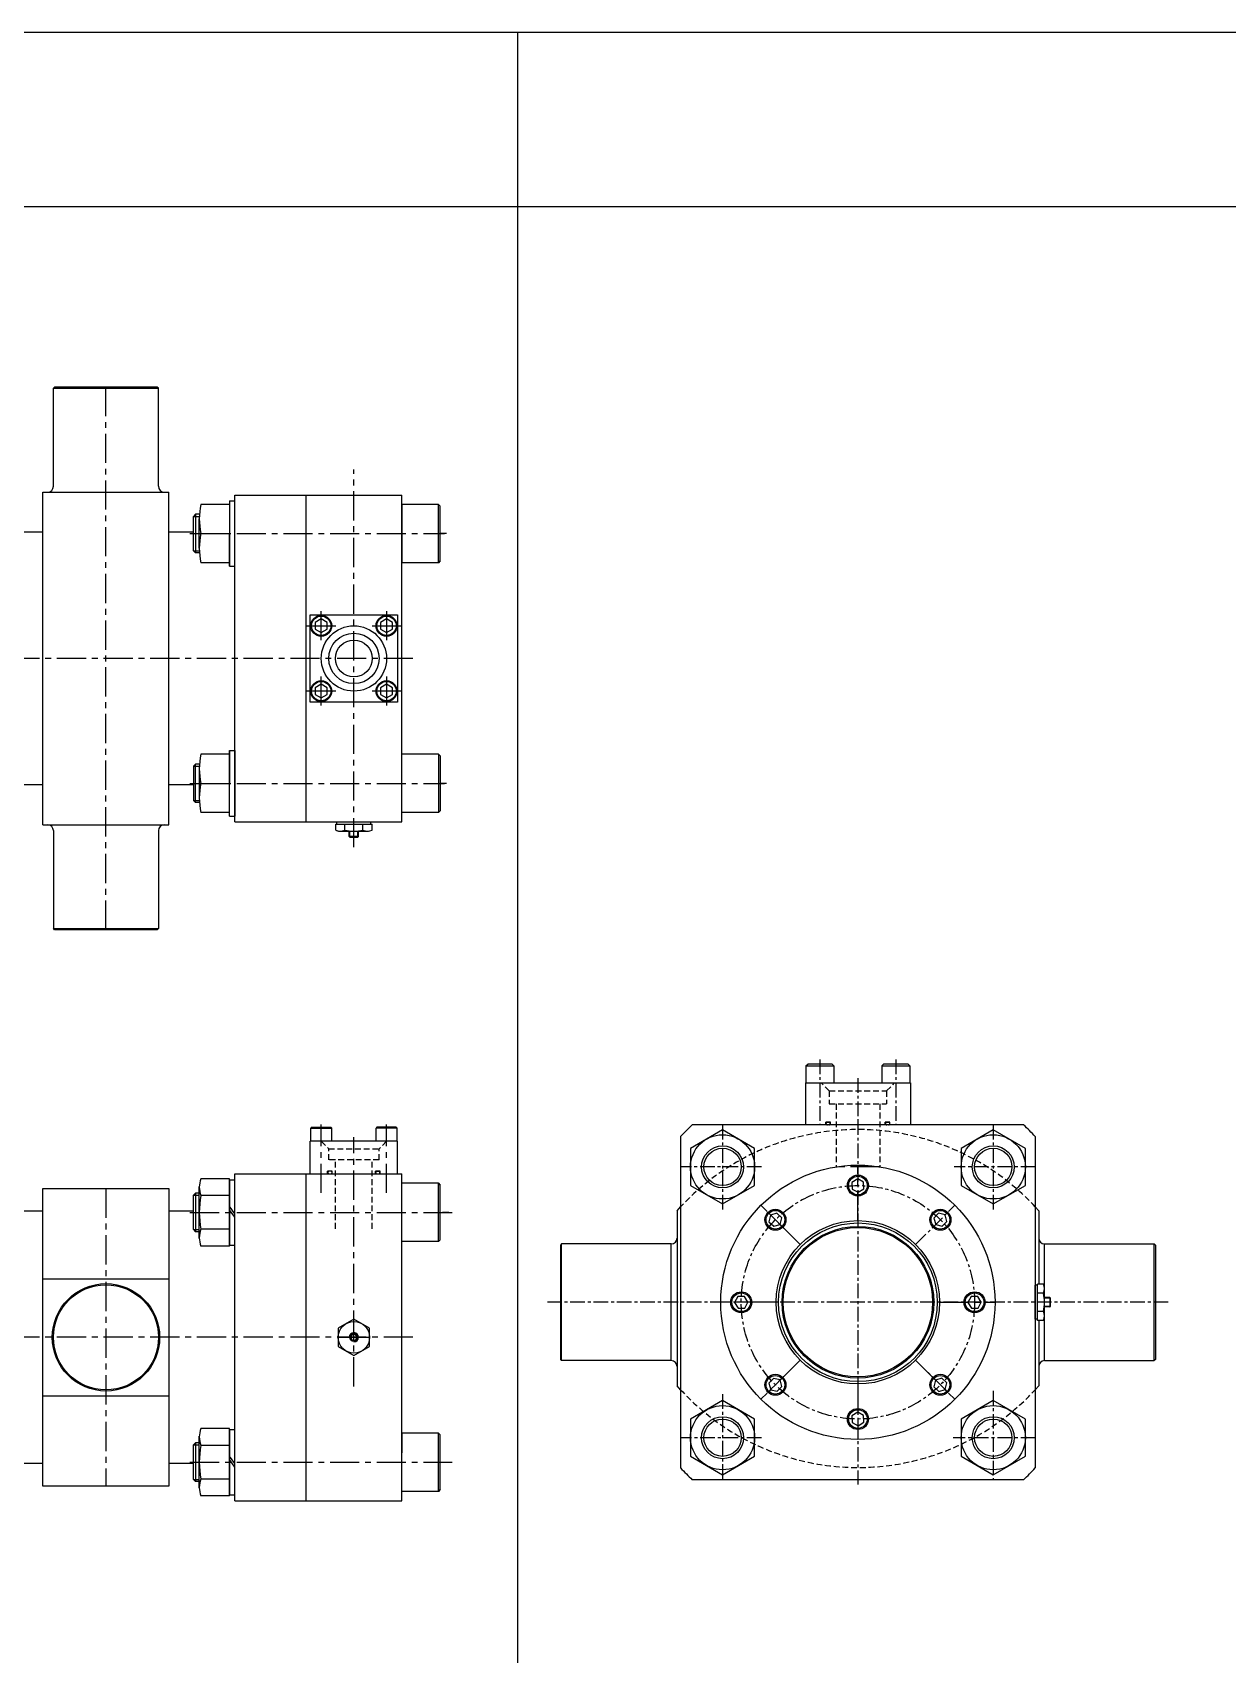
# Model space of a CAD drawing. Extents: x -819 to 9946, y 0 to 4813.
# Drawn here: x 3940 to 4964, y 1437 to 2827 of the extents above; entities that cross this region are included whole.
import ezdxf

# ---------------------------------------------------------------- set-up
doc = ezdxf.new("R2010")
doc.units = 0
doc.header["$LTSCALE"] = 10
doc.header["$MEASUREMENT"] = 0
for name, pattern in [('CENTER', [2, 1.25, -0.25, 0.25, -0.25]), ('CENTERX2', [4, 2.5, -0.5, 0.5, -0.5]), ('HIDDENX2', [0.75, 0.5, -0.25])]:
    doc.linetypes.add(name, pattern=pattern)
doc.layers.get('0').update_dxf_attribs({"linetype": 'CONTINUOUS'})
for name, color, linetype in [('BOM-UDEF', 3, 'CONTINUOUS'), ('CEN', 1, 'CENTERX2'), ('DIM', 2, 'CONTINUOUS'), ('HID', 2, 'HIDDENX2'), ('ML', 7, 'CONTINUOUS')]:
    doc.layers.add(name, color=color, linetype=linetype)

msp = doc.modelspace()

# ---------------------------------------------------------------- linework, layer by layer
for p, q in [((9946.14, 2826.778), (0, 2826.778)), ((4355.884, 0), (4355.884, 2826.778)), ((9946.14, 2677.278), (0, 2677.278))]:
    msp.add_line(p, q)
at = {"color": 7, "linetype": 'Continuous'}
for p, q in [((4199.772, 2143.41), (4199.772, 2148.428)), ((4199.772, 2148.428), (4206.111, 2148.428)), ((4200.772, 2148.428), (4200.772, 2150.428)), ((4200.772, 2150.428), (4229.949, 2150.428)), ((4202.948, 2142.428), (4227.774, 2142.428)), ((4206.111, 2148.428), (4230.949, 2148.428)), ((4207.567, 2143.41), (4207.567, 2148.428)), ((4211.361, 2142.683), (4211.361, 2142.685)), ((4211.361, 2137.928), (4211.361, 2142.428)), ((4219.361, 2137.928), (4219.361, 2142.428)), ((4223.155, 2143.41), (4223.155, 2148.428)), ((4229.949, 2148.428), (4229.949, 2150.428)), ((4230.949, 2143.41), (4230.949, 2148.428)), ((4211.361, 2137.928), (4211.861, 2137.428)), ((4219.361, 2137.928), (4211.361, 2137.928)), ((4211.861, 2137.428), (4218.861, 2137.428)), ((4219.361, 2137.928), (4218.861, 2137.428)), ((4799.342, 1724.217), (4799.342, 1753.394)), ((4801.342, 1753.394), (4799.342, 1753.394)), ((4806.359, 1754.394), (4801.342, 1754.394)), ((4801.342, 1729.556), (4801.342, 1754.394)), ((4807.342, 1726.393), (4807.342, 1751.219)), ((4806.359, 1746.6), (4801.342, 1746.6)), ((4811.842, 1742.806), (4807.342, 1742.806)), ((4811.842, 1742.806), (4812.342, 1742.306)), ((4811.842, 1742.806), (4811.842, 1734.806)), ((4812.342, 1735.306), (4812.342, 1742.306)), ((4801.342, 1724.217), (4799.342, 1724.217)), ((4806.359, 1731.011), (4801.342, 1731.011)), ((4801.342, 1723.217), (4801.342, 1729.556)), ((4807.087, 1734.806), (4807.085, 1734.806)), ((4811.842, 1734.806), (4807.342, 1734.806)), ((4811.842, 1734.806), (4812.342, 1735.306)), ((4806.359, 1723.217), (4801.342, 1723.217))]:
    msp.add_line(p, q, dxfattribs=at)
at = {"color": 1, "linetype": 'CENTER', "ltscale": 5}
msp.add_line((4201.861, 1708.794), (4228.861, 1708.794), dxfattribs=at)
at = {"color": 7, "linetype": 'Continuous'}
for points in [[(4201.861, 1701), (4215.361, 1693.206), (4228.861, 1701), (4228.861, 1716.588), (4215.361, 1724.383), (4201.861, 1716.588)], [(4213.917, 1711.294), (4212.474, 1708.794), (4213.917, 1706.294), (4216.804, 1706.294), (4218.247, 1708.794), (4216.804, 1711.294)]]:
    msp.add_lwpolyline(points, close=True, dxfattribs=at)
for radius in [13.5, 3.5]:
    msp.add_circle((4215.361, 1708.794), radius, dxfattribs=at)
for centre, radius, start, end in [((4202.948, 2148.05), 5.623, 235.615753, 270), ((4203.669, 2150.648), 8.22, 241.700645, 298.299355), ((4215.353, 2173.774), 31.347, 255.617183, 270.014071), ((4215.368, 2173.774), 31.347, 269.985929, 284.382817), ((4227.052, 2150.648), 8.22, 241.700645, 298.299355), ((4799.122, 1750.497), 8.22, 331.700645, 28.299355), ((4775.995, 1738.813), 31.347, 359.985929, 14.382817), ((4775.995, 1738.798), 31.347, 345.617183, 0.014071), ((4799.122, 1727.114), 8.22, 331.700645, 28.299355), ((4801.719, 1726.393), 5.623, 325.615753, 0)]:
    msp.add_arc(centre, radius, start, end, dxfattribs=at)
at = {"layer": 'BOM-UDEF', "color": 0}
for p, q in [((3948.861, 2432.928), (4056.861, 2432.928)), ((3948.861, 2147.928), (3948.861, 2432.928)), ((3952.861, 2432.928), (3952.861, 2432.928)), ((4056.861, 2147.928), (4056.861, 2432.928)), ((3948.861, 2147.928), (4056.861, 2147.928)), ((3952.861, 2147.928), (3952.861, 2147.928)), ((3948.861, 1836.294), (4056.861, 1836.294)), ((3948.861, 1581.294), (3948.861, 1836.294)), ((4056.861, 1836.294), (4056.861, 1581.294)), ((4492.342, 1817.265), (4495.342, 1820.564)), ((4802.342, 1817.265), (4799.342, 1820.564)), ((4487.342, 1688.806), (4487.342, 1788.806)), ((4807.342, 1688.806), (4807.342, 1788.806)), ((3948.861, 1758.794), (4056.861, 1758.794)), ((3948.861, 1658.794), (4056.861, 1658.794)), ((4495.342, 1663.935), (4492.342, 1667.265)), ((4799.342, 1663.935), (4802.342, 1667.265)), ((4056.861, 1581.294), (3948.861, 1581.294))]:
    msp.add_line(p, q, dxfattribs=at)
for radius in [46, 45]:
    msp.add_circle((4002.861, 1708.794), radius, dxfattribs=at)
for centre, start, end in [((3952.861, 2437.928), 270, 0), ((3952.861, 2142.928), 0, 90), ((4487.342, 1683.806), 0, 90), ((4807.342, 1683.806), 90, 180)]:
    msp.add_arc(centre, 5, start, end, dxfattribs=at)
at = {"layer": 'CEN'}
for p, q in [((4002.861, 2057.928), (4002.861, 2522.928)), ((4215.361, 2128.674), (4215.361, 2452.181)), ((4074.892, 2397.428), (4293.157, 2397.428)), ((4294.829, 2397.428), (4289.361, 2397.428)), ((4187.361, 2306.003), (4187.361, 2330.852)), ((4243.361, 2330.852), (4243.361, 2306.003)), ((4174.937, 2318.428), (4199.785, 2318.428)), ((4230.937, 2318.428), (4255.785, 2318.428)), ((4265.888, 2290.428), (3430.008, 2290.428)), ((4187.361, 2250.003), (4187.361, 2274.852)), ((4243.361, 2274.852), (4243.361, 2250.003)), ((4199.785, 2262.428), (4174.937, 2262.428)), ((4255.785, 2262.428), (4230.937, 2262.428)), ((4074.892, 2183.428), (4293.157, 2183.428)), ((4294.829, 2183.428), (4289.361, 2183.428)), ((4187.361, 1832.499), (4187.361, 1891.186)), ((4243.361, 1832.499), (4243.361, 1891.186)), ((4215.361, 1666.694), (4215.361, 1880.186)), ((4002.861, 1836.294), (4002.861, 1581.294)), ((4074.892, 1815.794), (4299.691, 1815.794)), ((4296.829, 1815.794), (4291.361, 1815.794)), ((4265.888, 1708.794), (3430.008, 1708.794)), ((4074.892, 1601.794), (4299.691, 1601.794)), ((4074.892, 1601.794), (4299.691, 1601.794))]:
    msp.add_line(p, q, dxfattribs=at)
at = {"layer": 'CEN', "color": 7}
for p, q in [((4082.861, 2413.928), (4079.611, 2413.928)), ((4082.861, 2380.928), (4079.611, 2380.928)), ((4082.861, 2199.928), (4079.611, 2199.928)), ((4082.861, 2166.928), (4079.611, 2166.928)), ((4082.861, 1832.294), (4079.611, 1832.294)), ((4082.861, 1799.294), (4079.611, 1799.294)), ((4082.861, 1618.294), (4079.611, 1618.294)), ((4082.861, 1585.294), (4079.611, 1585.294))]:
    msp.add_line(p, q, dxfattribs=at)
at = {"layer": 'DIM'}
for p, q in [((4077.861, 2412.178), (4082.861, 2412.178)), ((4077.861, 2382.678), (4082.861, 2382.678)), ((4077.861, 2198.178), (4082.861, 2198.178)), ((4077.861, 2168.678), (4082.861, 2168.678)), ((4077.861, 1830.544), (4082.861, 1830.544)), ((4077.861, 1801.044), (4082.861, 1801.044)), ((4077.861, 1616.544), (4082.861, 1616.544)), ((4077.861, 1587.044), (4082.861, 1587.044))]:
    msp.add_line(p, q, dxfattribs=at)
at = {"layer": 'HID'}
for p, q in [((4622.792, 1919.856), (4615.842, 1926.806)), ((4622.792, 1919.856), (4622.792, 1908.806)), ((4622.792, 1919.856), (4671.892, 1919.856)), ((4671.892, 1919.856), (4678.842, 1926.806)), ((4671.892, 1919.856), (4671.892, 1908.806)), ((4622.792, 1908.806), (4671.892, 1908.806)), ((4628.592, 1908.806), (4628.592, 1854.8)), ((4666.092, 1908.806), (4666.092, 1854.8)), ((4619.842, 1890.806), (4619.842, 1893.206)), ((4619.842, 1893.206), (4623.842, 1893.206)), ((4623.842, 1893.206), (4619.842, 1893.206)), ((4619.842, 1890.806), (4619.842, 1893.206)), ((4623.842, 1890.806), (4623.842, 1893.206)), ((4623.842, 1890.806), (4623.842, 1893.206)), ((4670.842, 1890.806), (4670.842, 1893.206)), ((4674.842, 1893.206), (4670.842, 1893.206)), ((4670.842, 1893.206), (4674.842, 1893.206)), ((4670.842, 1890.806), (4670.842, 1893.206)), ((4674.842, 1890.806), (4674.842, 1893.206)), ((4674.842, 1890.806), (4674.842, 1893.206)), ((4187.361, 1876.794), (4193.761, 1870.394)), ((4243.361, 1876.794), (4236.961, 1870.394)), ((4193.761, 1870.394), (4236.961, 1870.394)), ((4193.761, 1860.794), (4193.761, 1870.394)), ((4236.961, 1860.794), (4236.961, 1870.394)), ((4196.861, 1851.194), (4192.861, 1851.194)), ((4192.861, 1848.794), (4192.861, 1851.194)), ((4236.961, 1860.794), (4193.761, 1860.794)), ((4196.861, 1848.794), (4196.861, 1851.194)), ((4199.611, 1801.769), (4199.611, 1860.794)), ((4231.111, 1801.769), (4231.111, 1860.794)), ((4233.861, 1848.794), (4233.861, 1851.194)), ((4233.861, 1851.194), (4237.861, 1851.194)), ((4237.861, 1851.194), (4233.861, 1851.194)), ((4233.861, 1848.794), (4233.861, 1851.194)), ((4237.861, 1848.794), (4237.861, 1851.194)), ((4237.861, 1848.794), (4237.861, 1851.194))]:
    msp.add_line(p, q, dxfattribs=at)
for centre, radius, start, end in [((4621.179, 1892.006), 1.2, 90, 270), ((4622.511, 1892.006), 1.2, 270, 90), ((4672.173, 1892.006), 1.2, 90, 270), ((4673.505, 1892.006), 1.2, 270, 90), ((4647.342, 1679.294), 207.512, 42.904557, 137.095443), ((4194.192, 1849.994), 1.2, 90, 270), ((4195.523, 1849.994), 1.2, 270, 90), ((4235.198, 1849.994), 1.2, 90, 270), ((4236.529, 1849.994), 1.2, 270, 90), ((4647.342, 1803.873), 206.607, 222.63396, 317.36604)]:
    msp.add_arc(centre, radius, start, end, dxfattribs=at)
at = {"layer": 'ML'}
for p, q in [((3958.861, 2522.928), (3957.861, 2521.928)), ((3957.861, 2437.928), (3957.861, 2521.928)), ((3957.861, 2521.928), (4047.861, 2521.928)), ((4046.861, 2522.928), (3958.861, 2522.928)), ((4047.861, 2521.928), (4046.861, 2522.928)), ((4047.861, 2437.928), (4047.861, 2521.928)), ((4052.861, 2432.928), (4052.861, 2432.928)), ((4108.861, 2422.412), (4084.251, 2422.412)), ((4108.861, 2425.428), (4108.861, 2369.428)), ((4108.861, 2425.428), (4113.361, 2425.428)), ((4113.361, 2430.428), (4256.361, 2430.428)), ((4113.361, 2150.428), (4113.361, 2430.428)), ((4113.361, 2369.428), (4113.361, 2425.428)), ((4174.361, 2150.428), (4174.361, 2430.428)), ((4256.361, 2150.428), (4256.361, 2430.428)), ((4256.361, 2150.428), (4256.361, 2430.428)), ((4287.861, 2422.428), (4256.361, 2422.428)), ((4256.361, 2422.428), (4256.361, 2372.428)), ((4287.861, 2372.428), (4287.861, 2422.428)), ((4289.361, 2420.928), (4287.861, 2422.428)), ((4287.861, 2422.428), (4289.361, 2420.928)), ((4289.361, 2373.928), (4289.361, 2420.928)), ((4079.611, 2413.928), (4077.861, 2412.178)), ((4077.861, 2382.678), (4077.861, 2412.178)), ((4077.861, 2384.933), (4077.861, 2409.923)), ((4079.611, 2413.928), (4079.611, 2380.928)), ((4082.861, 2384.933), (4082.861, 2409.923)), ((3948.861, 2398.578), (3927.861, 2398.578)), ((4077.861, 2398.578), (4056.861, 2398.578)), ((4084.251, 2397.428), (4108.861, 2397.428)), ((4108.861, 2369.428), (4108.861, 2397.428)), ((4077.861, 2382.678), (4079.611, 2380.928)), ((4108.861, 2372.443), (4084.251, 2372.443)), ((4108.861, 2369.428), (4113.361, 2369.428)), ((4287.861, 2372.428), (4256.361, 2372.428)), ((4287.861, 2372.428), (4289.361, 2373.928)), ((4289.361, 2373.928), (4287.861, 2372.428)), ((4177.861, 2252.928), (4177.861, 2327.928)), ((4177.861, 2327.928), (4252.861, 2327.928)), ((4252.861, 2327.928), (4252.861, 2252.928)), ((4252.861, 2252.928), (4177.861, 2252.928)), ((4108.861, 2211.428), (4108.861, 2183.428)), ((4108.861, 2155.428), (4108.861, 2211.428)), ((4108.861, 2211.428), (4113.361, 2211.428)), ((4113.361, 2211.428), (4113.361, 2155.428)), ((4077.861, 2198.178), (4079.611, 2199.928)), ((4077.861, 2198.178), (4077.861, 2168.678)), ((4077.861, 2195.923), (4077.861, 2170.933)), ((4079.611, 2166.928), (4079.611, 2199.928)), ((4082.861, 2195.923), (4082.861, 2170.933)), ((4108.861, 2208.412), (4084.251, 2208.412)), ((4287.861, 2208.428), (4256.361, 2208.428)), ((4256.361, 2158.428), (4256.361, 2208.428)), ((4287.861, 2208.428), (4287.861, 2158.428)), ((4287.861, 2208.428), (4289.361, 2206.928)), ((4289.361, 2206.928), (4287.861, 2208.428)), ((4289.361, 2206.928), (4289.361, 2159.928)), ((3948.861, 2182.278), (3925.361, 2182.278)), ((4077.861, 2182.278), (4056.861, 2182.278)), ((4084.251, 2183.428), (4108.861, 2183.428)), ((4079.611, 2166.928), (4077.861, 2168.678)), ((4108.861, 2158.443), (4084.251, 2158.443)), ((4108.861, 2155.428), (4113.361, 2155.428)), ((4287.861, 2158.428), (4256.361, 2158.428)), ((4289.361, 2159.928), (4287.861, 2158.428)), ((4287.861, 2158.428), (4289.361, 2159.928)), ((3957.861, 2142.928), (3957.861, 2058.928)), ((4047.861, 2142.928), (4047.861, 2058.928)), ((4052.861, 2147.928), (4052.861, 2147.928)), ((4113.361, 2150.428), (4256.361, 2150.428)), ((4113.361, 2150.428), (4256.361, 2150.428)), ((3958.861, 2057.928), (3957.861, 2058.928)), ((3957.861, 2058.928), (4047.861, 2058.928)), ((4046.861, 2057.928), (3958.861, 2057.928)), ((4047.861, 2058.928), (4046.861, 2057.928)), ((4602.842, 1941.306), (4604.342, 1942.806)), ((4602.842, 1941.306), (4626.842, 1941.306)), ((4602.842, 1941.306), (4602.842, 1926.806)), ((4625.342, 1942.806), (4604.342, 1942.806)), ((4625.342, 1942.806), (4626.842, 1941.306)), ((4626.842, 1941.306), (4626.842, 1926.806)), ((4667.842, 1941.306), (4669.342, 1942.806)), ((4667.842, 1941.306), (4691.842, 1941.306)), ((4667.842, 1941.306), (4667.842, 1926.806)), ((4690.342, 1942.806), (4669.342, 1942.806)), ((4690.342, 1942.806), (4691.842, 1941.306)), ((4691.842, 1941.306), (4691.842, 1926.806)), ((4602.342, 1926.806), (4602.342, 1890.806)), ((4602.342, 1926.806), (4692.342, 1926.806)), ((4692.342, 1926.806), (4692.342, 1890.806)), ((4789.27, 1890.806), (4505.414, 1890.806)), ((4252.861, 1876.794), (4177.861, 1876.794)), ((4177.861, 1848.794), (4177.861, 1876.794)), ((4179.061, 1888.794), (4178.361, 1888.094)), ((4178.361, 1888.094), (4196.361, 1888.094)), ((4178.361, 1876.794), (4178.361, 1888.094)), ((4179.061, 1888.794), (4195.661, 1888.794)), ((4195.661, 1888.794), (4196.361, 1888.094)), ((4196.361, 1876.794), (4196.361, 1888.094)), ((4235.061, 1888.794), (4234.361, 1888.094)), ((4252.361, 1888.094), (4234.361, 1888.094)), ((4234.361, 1876.794), (4234.361, 1888.094)), ((4251.661, 1888.794), (4235.061, 1888.794)), ((4251.661, 1888.794), (4252.361, 1888.094)), ((4252.361, 1876.794), (4252.361, 1888.094)), ((4252.861, 1848.794), (4252.861, 1876.794)), ((4495.342, 1880.734), (4495.342, 1596.878)), ((4799.342, 1880.734), (4799.342, 1596.878)), ((4113.361, 1848.794), (4256.361, 1848.794)), ((4113.361, 1568.794), (4113.361, 1848.794)), ((4113.361, 1568.794), (4113.361, 1848.794)), ((4174.361, 1568.794), (4174.361, 1848.794)), ((4256.361, 1568.794), (4256.361, 1848.794)), ((4256.361, 1568.794), (4256.361, 1848.794)), ((4082.861, 1793.578), (4082.861, 1838.01)), ((4108.861, 1844.644), (4084.254, 1844.644)), ((4108.861, 1786.944), (4108.861, 1844.644)), ((4108.861, 1843.794), (4108.861, 1787.794)), ((4108.861, 1843.794), (4113.361, 1843.794)), ((4113.361, 1787.794), (4113.361, 1843.794)), ((4256.361, 1787.794), (4256.361, 1843.794)), ((4287.861, 1840.794), (4256.361, 1840.794)), ((4287.861, 1790.794), (4287.861, 1840.794)), ((4287.861, 1840.794), (4289.361, 1839.294)), ((4289.361, 1839.294), (4287.861, 1840.794)), ((4289.361, 1792.294), (4289.361, 1839.294)), ((4079.611, 1832.294), (4077.861, 1830.544)), ((4077.861, 1801.044), (4077.861, 1830.544)), ((4079.611, 1832.294), (4079.611, 1799.294)), ((4108.861, 1830.219), (4084.254, 1830.219)), ((4113.361, 1814.662), (4108.861, 1821.031)), ((3948.861, 1816.944), (3927.861, 1816.944)), ((4077.861, 1816.944), (4056.861, 1816.944)), ((4113.361, 1811.648), (4108.861, 1818.016)), ((4492.342, 1817.265), (4492.342, 1667.265)), ((4802.342, 1817.265), (4802.342, 1754.394)), ((4077.861, 1801.044), (4079.611, 1799.294)), ((4108.861, 1801.369), (4084.254, 1801.369)), ((4108.861, 1786.944), (4084.254, 1786.944)), ((4108.861, 1787.794), (4113.361, 1787.794)), ((4287.861, 1790.794), (4256.361, 1790.794)), ((4289.361, 1792.294), (4287.861, 1790.794)), ((4287.861, 1790.794), (4289.361, 1792.294)), ((4393.342, 1788.806), (4392.342, 1787.806)), ((4392.342, 1787.806), (4392.342, 1689.806)), ((4487.342, 1788.806), (4393.342, 1788.806)), ((4393.342, 1688.806), (4393.342, 1788.806)), ((4807.342, 1788.806), (4901.342, 1788.806)), ((4901.342, 1788.806), (4902.342, 1787.806)), ((4901.342, 1688.806), (4901.342, 1788.806)), ((4902.342, 1787.806), (4902.342, 1689.806)), ((4802.342, 1723.217), (4802.342, 1667.265)), ((4392.342, 1689.806), (4393.342, 1688.806)), ((4487.342, 1688.806), (4393.342, 1688.806)), ((4807.342, 1688.806), (4901.342, 1688.806)), ((4902.342, 1689.806), (4901.342, 1688.806)), ((4108.861, 1630.644), (4084.254, 1630.644)), ((4108.861, 1572.944), (4108.861, 1630.644)), ((4108.861, 1629.794), (4108.861, 1573.794)), ((4108.861, 1629.794), (4113.361, 1629.794)), ((4113.361, 1573.794), (4113.361, 1629.794)), ((4287.861, 1626.794), (4256.361, 1626.794)), ((4256.361, 1626.794), (4256.361, 1609.753)), ((4287.861, 1576.794), (4287.861, 1626.794)), ((4289.361, 1625.294), (4287.861, 1626.794)), ((4287.861, 1626.794), (4289.361, 1625.294)), ((4079.611, 1618.294), (4077.861, 1616.544)), ((4077.861, 1587.044), (4077.861, 1616.544)), ((4079.611, 1618.294), (4079.611, 1585.294)), ((4082.861, 1579.578), (4082.861, 1624.01)), ((4108.861, 1616.219), (4084.254, 1616.219)), ((4289.361, 1578.294), (4289.361, 1625.294)), ((3948.861, 1600.644), (3927.861, 1600.644)), ((4077.861, 1600.644), (4056.861, 1600.644)), ((4113.361, 1600.662), (4108.861, 1607.031)), ((4113.361, 1597.648), (4108.861, 1604.016)), ((4077.861, 1587.044), (4079.611, 1585.294)), ((4108.861, 1587.369), (4084.254, 1587.369)), ((4789.27, 1586.806), (4505.414, 1586.806)), ((4108.861, 1572.944), (4084.254, 1572.944)), ((4108.861, 1573.794), (4113.361, 1573.794)), ((4287.861, 1576.794), (4256.361, 1576.794)), ((4287.861, 1576.794), (4289.361, 1578.294)), ((4289.361, 1578.294), (4287.861, 1576.794)), ((4113.361, 1568.794), (4256.361, 1568.794))]:
    msp.add_line(p, q, dxfattribs=at)
at = {"layer": 'ML', "color": 2}
for p, q in [((4211.861, 2142.623), (4211.861, 2142.624)), ((4211.861, 2137.428), (4211.861, 2142.428)), ((4218.861, 2137.428), (4218.861, 2142.428)), ((4812.342, 1742.306), (4807.342, 1742.306)), ((4807.147, 1735.306), (4807.145, 1735.306)), ((4812.342, 1735.306), (4807.342, 1735.306))]:
    msp.add_line(p, q, dxfattribs=at)
at = {"layer": 'ML', "color": 1, "linetype": 'CENTER'}
for p, q in [((4614.842, 1946.806), (4614.842, 1890.806)), ((4679.842, 1946.806), (4679.842, 1890.806)), ((4647.342, 1930.806), (4647.342, 1886.806)), ((4531.342, 1890.806), (4531.342, 1816.08)), ((4647.342, 1894.806), (4647.342, 1582.806)), ((4763.342, 1890.806), (4763.342, 1815.9)), ((4564.623, 1854.806), (4495.342, 1854.806)), ((4799.342, 1854.806), (4729.778, 1854.806)), ((4597.844, 1788.303), (4564.257, 1821.891)), ((4696.839, 1788.303), (4730.427, 1821.891)), ((4913.299, 1738.806), (4381.385, 1738.806)), ((4597.844, 1689.308), (4564.257, 1655.721)), ((4696.839, 1689.308), (4730.427, 1655.721)), ((4531.342, 1659.988), (4531.342, 1586.806)), ((4763.342, 1663.053), (4763.342, 1586.806)), ((4564.734, 1622.806), (4495.342, 1622.806)), ((4799.342, 1622.806), (4728.863, 1622.806))]:
    msp.add_line(p, q, dxfattribs=at)
at = {"layer": 'ML', "color": 1, "linetype": 'CENTERX2'}
for p, q in [((4666.092, 1854.806), (4628.592, 1854.806)), ((4647.342, 1808.806), (4647.342, 1856.306)), ((4647.342, 1808.806), (4647.342, 1856.306)), ((4597.844, 1788.303), (4564.257, 1821.891)), ((4577.342, 1738.806), (4529.842, 1738.806)), ((4577.342, 1738.806), (4529.842, 1738.806)), ((4717.342, 1738.806), (4764.842, 1738.806)), ((4717.342, 1738.806), (4764.842, 1738.806)), ((4597.844, 1689.308), (4564.257, 1655.721)), ((4696.839, 1689.308), (4730.427, 1655.721)), ((4647.342, 1668.806), (4647.342, 1621.306)), ((4647.342, 1668.806), (4647.342, 1621.306))]:
    msp.add_line(p, q, dxfattribs=at)
at = {"layer": 'ML'}
for points in [[(4187.361, 2324.278), (4182.294, 2321.353), (4182.294, 2315.503), (4187.361, 2312.578), (4192.427, 2315.503), (4192.427, 2321.353)], [(4243.361, 2324.278), (4238.294, 2321.353), (4238.294, 2315.503), (4243.361, 2312.578), (4248.427, 2315.503), (4248.427, 2321.353)], [(4187.361, 2268.278), (4182.294, 2265.353), (4182.294, 2259.503), (4187.361, 2256.578), (4192.427, 2259.503), (4192.427, 2265.353)], [(4243.361, 2268.278), (4238.294, 2265.353), (4238.294, 2259.503), (4243.361, 2256.578), (4248.427, 2259.503), (4248.427, 2265.353)], [(4558.842, 1870.683), (4531.342, 1886.56), (4503.842, 1870.683), (4503.842, 1838.929), (4531.342, 1823.051), (4558.842, 1838.929)], [(4790.842, 1870.683), (4763.342, 1886.56), (4735.842, 1870.683), (4735.842, 1838.929), (4763.342, 1823.051), (4790.842, 1838.929)], [(4642.414, 1835.794), (4647.486, 1833.032), (4652.414, 1836.044), (4652.27, 1841.818), (4647.197, 1844.579), (4642.27, 1841.567)], [(4575.276, 1803.902), (4580.816, 1805.536), (4582.171, 1811.15), (4577.986, 1815.131), (4572.447, 1813.497), (4571.092, 1807.883)], [(4712.438, 1810.871), (4714.072, 1805.332), (4719.686, 1803.977), (4723.667, 1808.162), (4722.033, 1813.701), (4716.419, 1815.056)], [(4550.354, 1733.878), (4553.115, 1738.95), (4550.104, 1743.878), (4544.33, 1743.733), (4541.568, 1738.661), (4544.58, 1733.733)], [(4744.33, 1743.733), (4741.568, 1738.661), (4744.58, 1733.733), (4750.354, 1733.878), (4753.115, 1738.95), (4750.104, 1743.878)], [(4582.245, 1666.74), (4580.612, 1672.28), (4574.997, 1673.634), (4571.017, 1669.45), (4572.651, 1663.91), (4578.265, 1662.556)], [(4719.407, 1673.709), (4713.868, 1672.075), (4712.513, 1666.461), (4716.698, 1662.481), (4722.237, 1664.115), (4723.592, 1669.729)], [(4558.842, 1638.683), (4531.342, 1654.56), (4503.842, 1638.683), (4503.842, 1606.929), (4531.342, 1591.051), (4558.842, 1606.929)], [(4790.842, 1638.683), (4763.342, 1654.56), (4735.842, 1638.683), (4735.842, 1606.929), (4763.342, 1591.051), (4790.842, 1606.929)], [(4652.27, 1641.818), (4647.197, 1644.579), (4642.27, 1641.567), (4642.414, 1635.794), (4647.486, 1633.032), (4652.414, 1636.044)]]:
    msp.add_lwpolyline(points, close=True, dxfattribs=at)
for centre, radius in [((4187.361, 2318.428), 9), ((4187.361, 2318.428), 8.3), ((4243.361, 2318.428), 9), ((4243.361, 2318.428), 8.3), ((4215.361, 2290.428), 28), ((4215.361, 2290.428), 21.6), ((4215.361, 2290.428), 15.75), ((4187.361, 2262.428), 9), ((4187.361, 2262.428), 8.3), ((4243.361, 2262.428), 9), ((4243.361, 2262.428), 8.3), ((4531.342, 1854.806), 27.5), ((4763.342, 1854.806), 27.5), ((4531.342, 1854.806), 18), ((4763.342, 1854.806), 18), ((4647.342, 1738.806), 117.5), ((4647.342, 1838.806), 9), ((4647.342, 1838.806), 8), ((4576.631, 1809.516), 9), ((4576.631, 1809.516), 8), ((4647.342, 1738.806), 70), ((4647.342, 1738.806), 68), ((4718.053, 1809.516), 9), ((4718.053, 1809.516), 8), ((4647.342, 1738.806), 64), ((4547.342, 1738.806), 9), ((4547.342, 1738.806), 8), ((4747.342, 1738.806), 9), ((4747.342, 1738.806), 8), ((4576.631, 1668.095), 9), ((4576.631, 1668.095), 8), ((4718.053, 1668.095), 9), ((4718.053, 1668.095), 8), ((4531.342, 1622.806), 27.5), ((4531.342, 1622.806), 18), ((4647.342, 1638.806), 9), ((4647.342, 1638.806), 8), ((4763.342, 1622.806), 27.5), ((4763.342, 1622.806), 18)]:
    msp.add_circle(centre, radius, dxfattribs=at)
at = {"layer": 'ML', "color": 2}
for centre, radius in [((4531.342, 1854.806), 16), ((4763.342, 1854.806), 16), ((4647.342, 1738.806), 65), ((4531.342, 1622.806), 16), ((4763.342, 1622.806), 16)]:
    msp.add_circle(centre, radius, dxfattribs=at)
at = {"layer": 'ML', "color": 1, "linetype": 'CENTER'}
msp.add_circle((4647.342, 1738.806), 100, dxfattribs=at)
at = {"layer": 'ML'}
for centre, radius, start, end in [((4052.861, 2437.928), 5, 180, 270), ((4139.693, 2409.92), 56.832, 167.301914, 192.698086), ((4139.693, 2384.935), 56.832, 167.301914, 192.698086), ((4139.693, 2195.92), 56.832, 167.301914, 192.698086), ((4139.693, 2170.935), 56.832, 167.301914, 192.698086), ((4052.861, 2142.928), 5, 90, 180), ((4647.342, 1738.806), 207.96, 133.037417, 136.962583), ((4647.342, 1738.806), 207.96, 43.037417, 46.962583), ((4102.111, 1837.432), 19.259, 158.006681, 201.993319), ((4158.253, 1815.794), 75.393, 168.969506, 191.030494), ((4102.111, 1794.157), 19.259, 158.006681, 201.993319), ((4487.342, 1793.806), 5, 270, 0), ((4807.342, 1793.806), 5, 180, 270), ((4102.111, 1623.432), 19.259, 158.006681, 201.993319), ((4158.253, 1601.794), 75.393, 168.969506, 191.030494), ((4102.111, 1580.157), 19.259, 158.006681, 201.993319), ((4647.342, 1738.806), 207.96, 223.037417, 226.962583), ((4647.342, 1738.806), 207.96, 313.037417, 316.962583)]:
    msp.add_arc(centre, radius, start, end, dxfattribs=at)
at = {"layer": 'ML', "color": 2}
msp.add_arc((4215.361, 1708.794), 4, 270, 180, dxfattribs=at)

doc.saveas('drawing.dxf')
